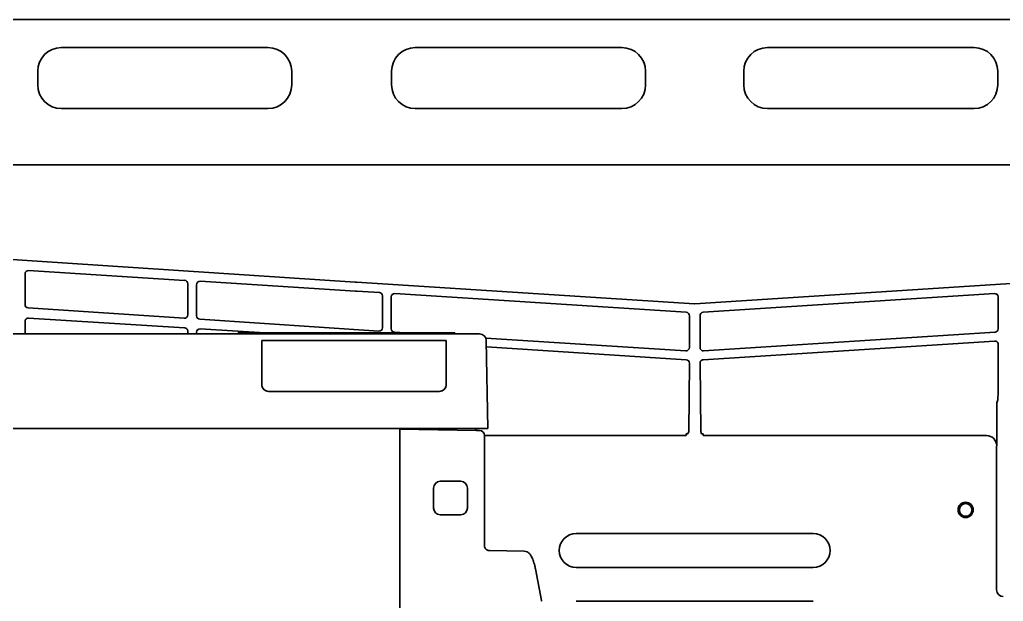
# Model space of a CAD drawing. Extents: x 6336 to 10269, y -393 to 3371.
# Drawn here: x 8603.7 to 8894.2, y 3140.7 to 3312.5 of the extents above; entities that cross this region are included whole.
import ezdxf

# ---------------------------------------------------------------- set-up
doc = ezdxf.new("R2010")
doc.units = 0
doc.header["$LTSCALE"] = 5
doc.layers.add('1', color=7, linetype='CONTINUOUS', true_color=0xffffff)

msp = doc.modelspace()

# ---------------------------------------------------------------- linework, layer by layer
at = {"layer": '1', "color": 7, "linetype": 'Continuous', "lineweight": 35}
for p, q in [((9175.07, 3312.53), (8431.07, 3312.53)), ((8677.07, 3304.28), (8616.07, 3304.28)), ((8781.57, 3304.28), (8720.57, 3304.28)), ((8885.57, 3304.28), (8824.57, 3304.28)), ((8609.07, 3297.28), (8609.07, 3293.28)), ((8684.07, 3293.28), (8684.07, 3297.28)), ((8713.57, 3297.28), (8713.57, 3293.28)), ((8788.57, 3293.28), (8788.57, 3297.28)), ((8817.57, 3297.28), (8817.57, 3293.28)), ((8892.57, 3293.28), (8892.57, 3297.28)), ((8616.07, 3286.28), (8677.07, 3286.28)), ((8720.57, 3286.28), (8781.57, 3286.28)), ((8824.57, 3286.28), (8885.57, 3286.28)), ((9123.12, 3269.69), (8483.03, 3269.69)), ((9123.12, 3269.68), (8483.03, 3269.68)), ((8702.85, 3235), (8470.18, 3250.43)), ((8605.33, 3228.38), (8605.33, 3237.41)), ((8606.39, 3238.41), (8652.44, 3235.53)), ((8653.37, 3234.54), (8653.37, 3225.32)), ((8655.97, 3225.02), (8655.97, 3234.25)), ((8657.04, 3235.25), (8702.9, 3232.38)), ((8803.01, 3228.55), (8703.23, 3234.98)), ((8902.92, 3234.98), (8803.14, 3228.55)), ((8703.28, 3232.36), (8709.97, 3231.93)), ((8710.9, 3230.93), (8710.9, 3221.52)), ((8713.44, 3221.23), (8713.44, 3230.64)), ((8714.51, 3231.63), (8800.57, 3226.09)), ((8805.58, 3226.09), (8891.64, 3231.63)), ((8892.7, 3230.64), (8892.7, 3221.23)), ((8652.31, 3224.33), (8606.26, 3227.38)), ((8606.39, 3224.38), (8652.44, 3221.51)), ((8801.5, 3225.09), (8801.5, 3215.69)), ((8804.64, 3215.69), (8804.64, 3225.09)), ((8605.33, 3219.73), (8605.33, 3223.38)), ((8709.84, 3220.52), (8656.91, 3224.02)), ((8657.04, 3221.22), (8676.11, 3220.03)), ((8497.43, 3219.73), (8739.52, 3219.73)), ((8653.37, 3220.51), (8653.37, 3219.73)), ((8655.97, 3219.73), (8655.97, 3220.22)), ((8668.27, 3220.03), (8670.27, 3220.03)), ((8668.27, 3219.73), (8668.27, 3220.03)), ((8670.27, 3220.03), (8730.27, 3220.03)), ((8717.56, 3220.03), (8714.38, 3220.23)), ((8732.27, 3220.03), (8730.27, 3220.03)), ((8730.27, 3219.73), (8730.27, 3220.03)), ((8732.27, 3220.03), (8732.27, 3219.73)), ((8800.44, 3214.69), (8741.37, 3218.49)), ((8891.77, 3220.23), (8805.71, 3214.69)), ((8675.24, 3217.73), (8675.23, 3204.73)), ((8729.71, 3217.73), (8675.24, 3217.73)), ((8675.28, 3217.48), (8675.27, 3214.3)), ((8729.68, 3204.73), (8729.67, 3217.48)), ((8729.71, 3204.73), (8729.71, 3217.73)), ((8741.52, 3217.76), (8741.97, 3191.73)), ((8800.58, 3212.1), (8741.55, 3215.9)), ((8805.58, 3212.06), (8891.64, 3217.61)), ((8892.7, 3216.61), (8892.7, 3208.63)), ((8675.25, 3204.73), (8675.26, 3212.83)), ((8801.29, 3190.92), (8801.51, 3211.1)), ((8804.85, 3190.92), (8804.64, 3211.06)), ((8675.23, 3204.73), (8675.25, 3204.73)), ((8729.68, 3204.73), (8729.71, 3204.73)), ((8677.23, 3202.73), (8727.71, 3202.73)), ((8892.56, 3200.24), (8892.26, 3199.34)), ((8892.26, 3199.34), (8892.26, 3189.12)), ((8739.97, 3191.73), (8496.97, 3191.73)), ((8715.97, 3190.11), (8715.97, 3191.61)), ((8715.97, 3191.61), (8738.52, 3191.22)), ((8715.97, 3190.11), (8715.97, 3186.94)), ((8738.47, 3191.73), (8738.47, 3191.22)), ((8738.52, 3191.22), (8739.5, 3191.2)), ((8741.97, 3191.73), (8739.97, 3191.73)), ((8740.97, 3189.7), (8740.97, 3186.94)), ((8800.56, 3189.69), (8740.97, 3189.69)), ((8800.56, 3190.19), (8800.56, 3189.69)), ((8801.06, 3190.24), (8801.29, 3190.92)), ((8805.08, 3190.24), (8804.85, 3190.92)), ((8805.58, 3190.19), (8805.58, 3189.69)), ((8889.25, 3189.69), (8805.58, 3189.69)), ((8715.97, 3184.01), (8715.97, 3186.94)), ((8892.25, 3186.69), (8892.2, 3186.56)), ((8892.2, 3144.12), (8892.2, 3186.56)), ((8715.97, 3184.01), (8715.97, 3181.75)), ((8740.97, 3183.82), (8740.97, 3181.55)), ((8715.97, 3178.82), (8715.97, 3181.75)), ((8715.97, 3178.82), (8715.97, 3163.74)), ((8740.97, 3178.82), (8740.97, 3163.74)), ((8727.94, 3176.17), (8730.97, 3176.23)), ((8730.97, 3176.23), (8734.01, 3176.17)), ((8725.97, 3174.17), (8725.97, 3168.28)), ((8735.97, 3174.17), (8735.97, 3168.28)), ((8730.97, 3166.23), (8727.94, 3166.28)), ((8734.01, 3166.28), (8730.97, 3166.23)), ((8715.97, 3160.79), (8715.97, 3163.74)), ((8715.97, 3160.79), (8715.97, 3159.02)), ((8740.97, 3161.04), (8740.97, 3159.26)), ((8768.07, 3160.73), (8838.07, 3160.73)), ((8715.97, 3156.06), (8715.97, 3159.02)), ((8715.97, 3156.06), (8715.97, 2896.44)), ((8741.71, 3155.85), (8741.74, 3155.89)), ((8742.45, 3155.7), (8752.74, 3155.52)), ((8757.82, 3140.93), (8756.02, 3150.32)), ((8838.07, 3150.73), (8768.07, 3150.73)), ((8768.07, 3140.73), (8838.07, 3140.73))]:
    msp.add_line(p, q, dxfattribs=at)
for radius in [2.25, 1.85]:
    msp.add_circle((8883.07, 3167.73), radius, dxfattribs=at)
for centre, radius, start, end in [((8616.07, 3297.28), 7, 90, 180), ((8677.07, 3297.28), 7, 0, 90), ((8720.57, 3297.28), 7, 90, 180), ((8781.57, 3297.28), 7, 0, 90), ((8824.57, 3297.28), 7, 90, 180), ((8885.57, 3297.28), 7, 0, 90), ((8616.07, 3293.28), 7, 180, 270), ((8677.07, 3293.28), 7, 270, 0), ((8720.57, 3293.28), 7, 180, 270), ((8781.57, 3293.28), 7, 270, 0), ((8824.57, 3293.28), 7, 180, 270), ((8885.57, 3293.28), 7, 270, 0), ((8739.52, 3217.73), 2, 1, 90), ((8739.47, 3189.7), 1.5, 0, 89), ((8727.97, 3174.17), 2, 91, 180), ((8733.97, 3174.17), 2, 0, 89), ((8727.97, 3168.28), 2, 180, 269), ((8733.97, 3168.28), 2, 271, 0), ((8768.07, 3155.73), 5, 90, 270), ((8838.07, 3155.73), 5, 270, 90), ((8742.47, 3157.2), 1.5, 240.8126, 269)]:
    msp.add_arc(centre, radius, start, end, dxfattribs=at)
for centre, major_axis, ratio, start_param, end_param in [((8606.33, 3237.41), (-0.478, -0.879), 0.998825, 3.575991, 5.210091), ((8652.37, 3234.54), (-0.746, -0.667), 0.998687, 2.413283, 3.918945), ((8656.97, 3234.25), (-0.478, -0.879), 0.998825, 3.575991, 5.210091), ((8703.23, 3235.52), (10.4, -0.67), 0.052299, 4.679286, 4.715767), ((8703.28, 3231.81), (10.4, -0.67), 0.052299, 1.574174, 1.610654), ((8709.9, 3230.93), (-0.322, -0.947), 0.999705, 1.898664, 3.404327), ((8714.44, 3230.64), (0.31, -0.951), 0.999681, 2.763221, 4.39732), ((8891.7, 3230.64), (-0.31, -0.951), 0.999681, 1.885865, 3.519964), ((8606.33, 3228.38), (0.477, -0.88), 0.998873, 4.215837, 5.7215), ((8803.07, 3229.55), (0, -1), 0.999724, 6.218957, 6.347414), ((8652.37, 3225.32), (0.739, -0.675), 0.998632, 5.388335, 7.022435), ((8656.97, 3225.02), (0.477, -0.88), 0.998873, 4.215837, 5.7215), ((8800.5, 3225.09), (-0.322, -0.947), 0.999705, 1.898664, 3.404327), ((8805.64, 3225.09), (0.322, -0.947), 0.999705, 2.878858, 4.384521), ((8656.97, 3220.22), (-0.478, -0.879), 0.998825, 3.575991, 5.210091), ((8709.9, 3221.52), (0.31, -0.951), 0.999681, 5.904814, 7.538913), ((8714.44, 3221.23), (-0.322, -0.947), 0.999705, 5.040257, 6.54592), ((8891.7, 3221.23), (0.322, -0.947), 0.999705, 6.020451, 7.526114), ((8675.28, 3217.48), (0, -0.25), 0.034921, 3.141593, 4.694936), ((8729.66, 3217.48), (0, -0.25), 0.034921, 1.58825, 3.141593), ((8800.5, 3215.69), (0.31, -0.951), 0.999681, 5.904814, 7.538913), ((8805.64, 3215.69), (-0.31, -0.951), 0.999681, 5.027458, 6.661557), ((8675.33, 3212.76), (0, -2), 0.034921, 4.389487, 4.677482), ((8675.17, 3214.35), (0, -3), 0.034921, 1.247894, 1.553343), ((8800.51, 3211.1), (-0.323, -0.95), 0.997066, 1.898664, 3.404327), ((8892.56, 3208.63), (0, 8.4), 0.017452, 3.19388, 4.712309), ((8677.23, 3204.73), (-1.9, -0.63), 0.998478, 5.96117, 7.531966), ((8677.26, 3204.73), (-1.7, -1.05), 0.998638, 5.729245, 7.300042), ((8727.68, 3204.73), (1.85, -0.77), 0.999139, 5.10524, 6.676037), ((8727.71, 3204.73), (1.9, -0.63), 0.998478, 5.034405, 6.605201), ((8800.56, 3190.24), (0.5, 0), 0.104816, 4.712389, 6.265732), ((8805.58, 3190.24), (0.5, 0), 0.104816, 3.159046, 4.712389), ((8889.25, 3186.68), (-0.95, -2.85), 0.997972, 1.89276, 3.462643), ((8894.2, 3144.12), (-0.63, -1.9), 0.999618, 5.034353, 6.604236)]:
    msp.add_ellipse(centre, major_axis=major_axis, ratio=ratio, start_param=start_param, end_param=end_param, dxfattribs=at)
for points, degree in [([(8605.33, 3223.38), (8605.33, 3223.43), (8605.34, 3223.52), (8605.36, 3223.65), (8605.41, 3223.78), (8605.47, 3223.9), (8605.55, 3224.02), (8605.64, 3224.12), (8605.75, 3224.2), (8605.87, 3224.27), (8605.99, 3224.33), (8606.12, 3224.37), (8606.26, 3224.39), (8606.35, 3224.39), (8606.39, 3224.38)], 3), ([(8652.44, 3221.51), (8652.48, 3221.5), (8652.57, 3221.49), (8652.7, 3221.45), (8652.83, 3221.4), (8652.95, 3221.33), (8653.05, 3221.24), (8653.15, 3221.14), (8653.23, 3221.03), (8653.29, 3220.91), (8653.34, 3220.78), (8653.37, 3220.65), (8653.37, 3220.55), (8653.37, 3220.51)], 3), ([(8891.64, 3217.61), (8891.69, 3217.61), (8891.78, 3217.61), (8891.91, 3217.59), (8892.04, 3217.55), (8892.17, 3217.5), (8892.28, 3217.43), (8892.39, 3217.34), (8892.48, 3217.24), (8892.56, 3217.13), (8892.62, 3217.01), (8892.67, 3216.88), (8892.7, 3216.74), (8892.7, 3216.65), (8892.7, 3216.61)], 3), ([(8804.64, 3211.06), (8804.64, 3211.11), (8804.65, 3211.2), (8804.68, 3211.34), (8804.72, 3211.47), (8804.79, 3211.59), (8804.87, 3211.7), (8804.96, 3211.8), (8805.07, 3211.89), (8805.18, 3211.96), (8805.31, 3212.01), (8805.44, 3212.05), (8805.53, 3212.06), (8805.58, 3212.06)], 3), ([(8892.26, 3199.34), (8892.26, 3199.34), (8892.26, 3199.34), (8892.26, 3199.34)], 3), ([(8740.97, 3181.55), (8740.97, 3178.82)], 1), ([(8740.97, 3163.74), (8740.97, 3161.04)], 1), ([(8740.97, 3159.26), (8740.97, 3158.86), (8740.97, 3157.2)], 2), ([(8757.87, 3140.73), (8757.84, 3140.82), (8757.82, 3140.93)], 2)]:
    msp.add_open_spline(points, degree=degree, dxfattribs=at)
for points, degree, knots in [([(8740.97, 3186.94), (8740.97, 3186.12), (8740.97, 3185.4), (8740.97, 3184.19), (8740.97, 3183.82)], 2, [0, 0, 0, 0.5, 0.5, 1, 1, 1]), ([(8892.26, 3189.12), (8892.26, 3189.09), (8892.26, 3189.06), (8892.26, 3189.01), (8892.26, 3188.93), (8892.26, 3188.84), (8892.26, 3188.68), (8892.26, 3188.57), (8892.26, 3188.41), (8892.26, 3188.36), (8892.26, 3188.28), (8892.26, 3188.25), (8892.26, 3188.2), (8892.26, 3188.17), (8892.26, 3188.04), (8892.26, 3187.94), (8892.26, 3187.74), (8892.26, 3187.64), (8892.26, 3187.45), (8892.25, 3187.35), (8892.25, 3187.16), (8892.25, 3187.06), (8892.25, 3186.92), (8892.25, 3186.87), (8892.25, 3186.8), (8892.25, 3186.77), (8892.25, 3186.73), (8892.25, 3186.71), (8892.25, 3186.7), (8892.25, 3186.69)], 3, [0, 0, 0, 0, 0.03125, 0.03125, 0.0625, 0.125, 0.125, 0.25, 0.25, 0.3125, 0.3125, 0.34375, 0.34375, 0.375, 0.375, 0.5, 0.5, 0.625, 0.625, 0.75, 0.75, 0.875, 0.875, 0.9375, 0.9375, 0.96875, 0.984375, 0.984375, 1, 1, 1, 1]), ([(8740.97, 3157.2), (8740.97, 3157.2), (8740.97, 3157.2), (8740.97, 3157.16), (8740.98, 3157.06), (8741, 3156.92), (8741.02, 3156.82), (8741.03, 3156.77)], 3, [0, 0, 0, 0, 0.000025, 0.000025, 0.33335, 0.666675, 1, 1, 1, 1]), ([(8741.03, 3156.77), (8741.04, 3156.77), (8741.04, 3156.76), (8741.05, 3156.74), (8741.05, 3156.72), (8741.06, 3156.71), (8741.06, 3156.69), (8741.07, 3156.67), (8741.08, 3156.65), (8741.08, 3156.64), (8741.09, 3156.62), (8741.1, 3156.6), (8741.1, 3156.59), (8741.11, 3156.57), (8741.12, 3156.55), (8741.13, 3156.53), (8741.14, 3156.52), (8741.15, 3156.5), (8741.16, 3156.48), (8741.16, 3156.47), (8741.17, 3156.45), (8741.18, 3156.43), (8741.19, 3156.42), (8741.2, 3156.4), (8741.21, 3156.38), (8741.23, 3156.37), (8741.24, 3156.35), (8741.25, 3156.33), (8741.26, 3156.32), (8741.27, 3156.3), (8741.28, 3156.29), (8741.3, 3156.27), (8741.31, 3156.26), (8741.32, 3156.24), (8741.33, 3156.22), (8741.35, 3156.21), (8741.36, 3156.19), (8741.37, 3156.18), (8741.39, 3156.16), (8741.4, 3156.15), (8741.42, 3156.13), (8741.43, 3156.12), (8741.45, 3156.11), (8741.46, 3156.09), (8741.48, 3156.08), (8741.49, 3156.06), (8741.51, 3156.05), (8741.53, 3156.04), (8741.54, 3156.02), (8741.56, 3156.01), (8741.58, 3156), (8741.59, 3155.98), (8741.61, 3155.97), (8741.63, 3155.96), (8741.65, 3155.95), (8741.67, 3155.94), (8741.68, 3155.92), (8741.7, 3155.91), (8741.72, 3155.9), (8741.74, 3155.89), (8741.74, 3155.89)], 3, [0, 0, 0, 0, 0.015471, 0.031003, 0.046598, 0.062255, 0.077974, 0.093755, 0.109598, 0.125503, 0.141471, 0.1575, 0.173591, 0.189745, 0.20596, 0.222238, 0.238578, 0.25498, 0.271444, 0.28797, 0.304558, 0.321209, 0.337921, 0.354696, 0.371533, 0.388432, 0.405393, 0.422416, 0.439502, 0.456649, 0.473859, 0.491131, 0.508465, 0.525861, 0.54332, 0.56084, 0.578423, 0.596068, 0.613775, 0.631545, 0.649376, 0.66727, 0.685226, 0.703245, 0.721325, 0.739468, 0.757673, 0.77594, 0.794269, 0.812661, 0.831115, 0.849631, 0.868209, 0.886849, 0.905552, 0.924317, 0.943145, 0.962034, 0.980986, 1, 1, 1, 1]), ([(8756.02, 3150.32), (8755.96, 3150.64), (8755.77, 3151.55), (8755.39, 3152.88), (8754.9, 3154.02), (8754.34, 3154.81), (8753.63, 3155.37), (8753.05, 3155.49), (8752.74, 3155.52)], 3, [0, 0, 0, 0, 0.11439, 0.340211, 0.575406, 0.741928, 0.873905, 1, 1, 1, 1])]:
    msp.add_open_spline(points, degree=degree, knots=knots, dxfattribs=at)

doc.saveas('drawing.dxf')
